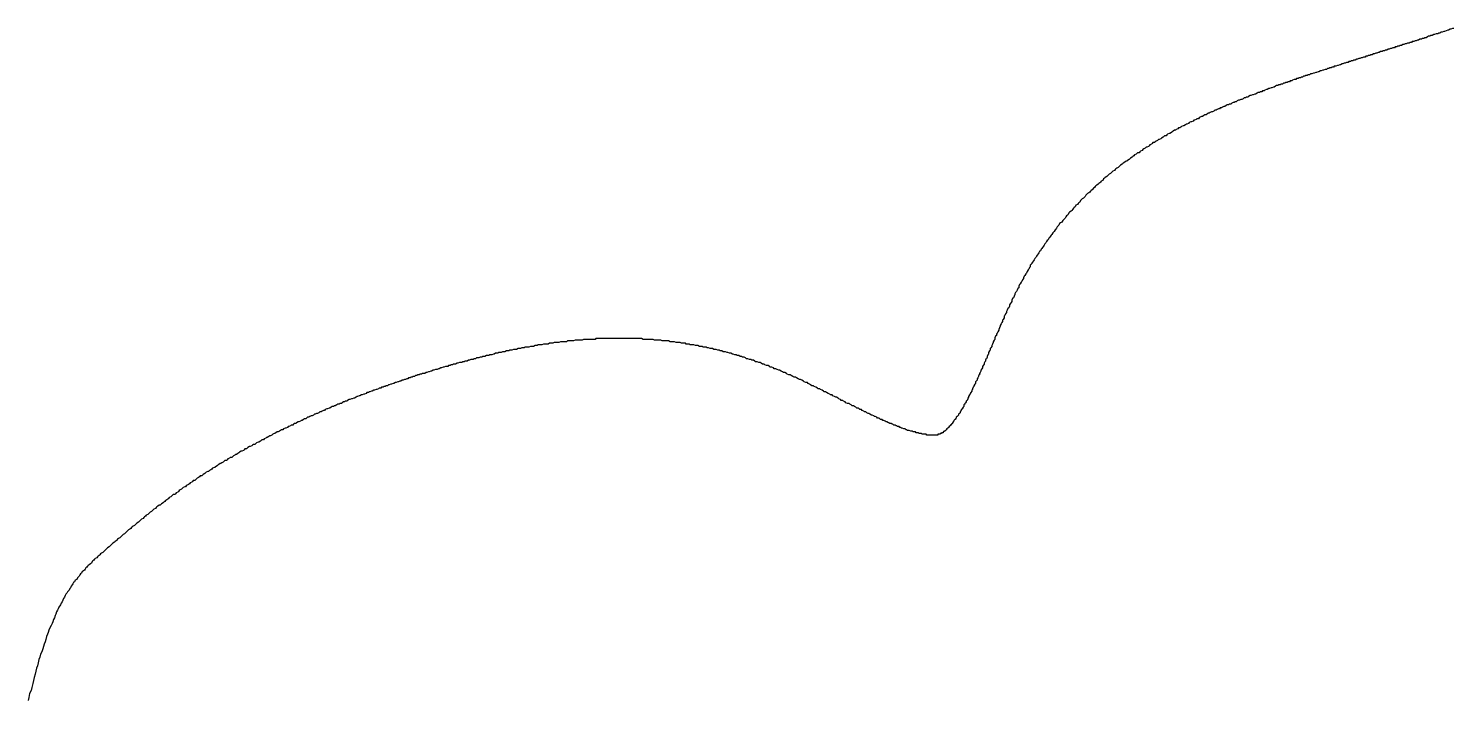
# Model space of a CAD drawing. Header units: millimetres. Extents: x 111 to 2999, y 81 to 1941.
# Drawn here: x 1031.53 to 1049.99, y 1429.53 to 1438.24 of the extents above; entities that cross this region are included whole.
import ezdxf

# ---------------------------------------------------------------- set-up
doc = ezdxf.new("R2010")
doc.units = ezdxf.units.MM

msp = doc.modelspace()

# ---------------------------------------------------------------- linework, layer by layer
msp.add_polyline3d([(1050.01, 1438.243, 0), (1049.99, 1438.243, 0), (1049.97, 1438.233, 0), (1049.96, 1438.233, 0), (1049.94, 1438.223, 0), (1049.93, 1438.223, 0), (1049.91, 1438.213, 0), (1049.89, 1438.203, 0), (1049.88, 1438.203, 0), (1049.86, 1438.193, 0), (1049.84, 1438.193, 0), (1049.83, 1438.183, 0), (1049.81, 1438.183, 0), (1049.8, 1438.173, 0), (1049.78, 1438.173, 0), (1049.76, 1438.163, 0), (1049.75, 1438.163, 0), (1049.73, 1438.153, 0), (1049.71, 1438.153, 0), (1049.7, 1438.143, 0), (1049.68, 1438.143, 0), (1049.67, 1438.133, 0), (1049.65, 1438.123, 0), (1049.63, 1438.123, 0), (1049.62, 1438.113, 0), (1049.6, 1438.113, 0), (1049.59, 1438.103, 0), (1049.57, 1438.103, 0), (1049.55, 1438.093, 0), (1049.54, 1438.093, 0), (1049.52, 1438.083, 0), (1049.51, 1438.083, 0), (1049.49, 1438.073, 0), (1049.47, 1438.073, 0), (1049.46, 1438.063, 0), (1049.44, 1438.063, 0), (1049.43, 1438.053, 0), (1049.41, 1438.053, 0), (1049.39, 1438.043, 0), (1049.38, 1438.043, 0), (1049.36, 1438.033, 0), (1049.35, 1438.033, 0), (1049.33, 1438.023, 0), (1049.31, 1438.023, 0), (1049.3, 1438.013, 0), (1049.28, 1438.013, 0), (1049.27, 1438.003, 0), (1049.25, 1438.003, 0), (1049.24, 1437.993, 0), (1049.22, 1437.993, 0), (1049.2, 1437.983, 0), (1049.19, 1437.983, 0), (1049.17, 1437.973, 0), (1049.16, 1437.973, 0), (1049.14, 1437.963, 0), (1049.12, 1437.963, 0), (1049.11, 1437.953, 0), (1049.09, 1437.953, 0), (1049.08, 1437.943, 0), (1049.06, 1437.943, 0), (1049.04, 1437.933, 0), (1049.03, 1437.933, 0), (1049.01, 1437.923, 0), (1049, 1437.923, 0), (1048.98, 1437.913, 0), (1048.97, 1437.913, 0), (1048.95, 1437.903, 0), (1048.93, 1437.903, 0), (1048.92, 1437.893, 0), (1048.9, 1437.893, 0), (1048.89, 1437.883, 0), (1048.87, 1437.883, 0), (1048.86, 1437.873, 0), (1048.84, 1437.873, 0), (1048.82, 1437.863, 0), (1048.81, 1437.863, 0), (1048.79, 1437.853, 0), (1048.78, 1437.853, 0), (1048.76, 1437.843, 0), (1048.75, 1437.843, 0), (1048.73, 1437.833, 0), (1048.71, 1437.833, 0), (1048.7, 1437.823, 0), (1048.68, 1437.823, 0), (1048.67, 1437.813, 0), (1048.65, 1437.813, 0), (1048.64, 1437.803, 0), (1048.62, 1437.803, 0), (1048.6, 1437.793, 0), (1048.59, 1437.793, 0), (1048.57, 1437.783, 0), (1048.56, 1437.783, 0), (1048.54, 1437.773, 0), (1048.53, 1437.773, 0), (1048.51, 1437.763, 0), (1048.5, 1437.763, 0), (1048.48, 1437.753, 0), (1048.46, 1437.753, 0), (1048.45, 1437.743, 0), (1048.43, 1437.743, 0), (1048.42, 1437.733, 0), (1048.4, 1437.733, 0), (1048.39, 1437.723, 0), (1048.37, 1437.723, 0), (1048.36, 1437.713, 0), (1048.34, 1437.713, 0), (1048.32, 1437.703, 0), (1048.31, 1437.703, 0), (1048.29, 1437.693, 0), (1048.28, 1437.693, 0), (1048.26, 1437.683, 0), (1048.25, 1437.683, 0), (1048.23, 1437.673, 0), (1048.22, 1437.673, 0), (1048.2, 1437.663, 0), (1048.19, 1437.663, 0), (1048.17, 1437.653, 0), (1048.15, 1437.653, 0), (1048.14, 1437.643, 0), (1048.12, 1437.643, 0), (1048.11, 1437.633, 0), (1048.09, 1437.633, 0), (1048.08, 1437.623, 0), (1048.06, 1437.623, 0), (1048.05, 1437.613, 0), (1048.03, 1437.613, 0), (1048.02, 1437.603, 0), (1048, 1437.603, 0), (1047.99, 1437.593, 0), (1047.97, 1437.593, 0), (1047.96, 1437.583, 0), (1047.94, 1437.583, 0), (1047.92, 1437.573, 0), (1047.91, 1437.563, 0), (1047.89, 1437.563, 0), (1047.88, 1437.553, 0), (1047.86, 1437.553, 0), (1047.85, 1437.543, 0), (1047.83, 1437.543, 0), (1047.82, 1437.533, 0), (1047.8, 1437.533, 0), (1047.79, 1437.523, 0), (1047.77, 1437.523, 0), (1047.76, 1437.513, 0), (1047.74, 1437.513, 0), (1047.73, 1437.503, 0), (1047.71, 1437.503, 0), (1047.7, 1437.493, 0), (1047.68, 1437.483, 0), (1047.67, 1437.483, 0), (1047.65, 1437.473, 0), (1047.64, 1437.473, 0), (1047.62, 1437.463, 0), (1047.61, 1437.463, 0), (1047.59, 1437.453, 0), (1047.58, 1437.453, 0), (1047.56, 1437.443, 0), (1047.55, 1437.433, 0), (1047.53, 1437.433, 0), (1047.52, 1437.423, 0), (1047.5, 1437.423, 0), (1047.49, 1437.413, 0), (1047.47, 1437.413, 0), (1047.46, 1437.403, 0), (1047.44, 1437.393, 0), (1047.43, 1437.393, 0), (1047.41, 1437.383, 0), (1047.4, 1437.383, 0), (1047.38, 1437.373, 0), (1047.37, 1437.373, 0), (1047.35, 1437.363, 0), (1047.34, 1437.353, 0), (1047.32, 1437.353, 0), (1047.31, 1437.343, 0), (1047.29, 1437.343, 0), (1047.28, 1437.333, 0), (1047.26, 1437.323, 0), (1047.25, 1437.323, 0), (1047.23, 1437.313, 0), (1047.22, 1437.313, 0), (1047.2, 1437.303, 0), (1047.19, 1437.293, 0), (1047.17, 1437.293, 0), (1047.16, 1437.283, 0), (1047.15, 1437.283, 0), (1047.13, 1437.273, 0), (1047.12, 1437.263, 0), (1047.1, 1437.263, 0), (1047.09, 1437.253, 0), (1047.07, 1437.253, 0), (1047.06, 1437.243, 0), (1047.04, 1437.233, 0), (1047.03, 1437.233, 0), (1047.01, 1437.223, 0), (1047, 1437.213, 0), (1046.98, 1437.213, 0), (1046.97, 1437.203, 0), (1046.96, 1437.203, 0), (1046.94, 1437.193, 0), (1046.93, 1437.183, 0), (1046.91, 1437.183, 0), (1046.9, 1437.173, 0), (1046.88, 1437.163, 0), (1046.87, 1437.163, 0), (1046.85, 1437.153, 0), (1046.84, 1437.143, 0), (1046.83, 1437.143, 0), (1046.81, 1437.133, 0), (1046.8, 1437.123, 0), (1046.78, 1437.123, 0), (1046.77, 1437.113, 0), (1046.75, 1437.103, 0), (1046.74, 1437.103, 0), (1046.72, 1437.093, 0), (1046.71, 1437.083, 0), (1046.7, 1437.073, 0), (1046.68, 1437.073, 0), (1046.67, 1437.063, 0), (1046.65, 1437.053, 0), (1046.64, 1437.053, 0), (1046.63, 1437.043, 0), (1046.61, 1437.033, 0), (1046.6, 1437.033, 0), (1046.58, 1437.023, 0), (1046.57, 1437.013, 0), (1046.55, 1437.003, 0), (1046.54, 1437.003, 0), (1046.53, 1436.993, 0), (1046.51, 1436.983, 0), (1046.5, 1436.983, 0), (1046.48, 1436.973, 0), (1046.47, 1436.963, 0), (1046.46, 1436.953, 0), (1046.44, 1436.953, 0), (1046.43, 1436.943, 0), (1046.41, 1436.933, 0), (1046.4, 1436.923, 0), (1046.39, 1436.923, 0), (1046.37, 1436.913, 0), (1046.36, 1436.903, 0), (1046.35, 1436.893, 0), (1046.33, 1436.883, 0), (1046.32, 1436.883, 0), (1046.3, 1436.873, 0), (1046.29, 1436.863, 0), (1046.28, 1436.853, 0), (1046.26, 1436.853, 0), (1046.25, 1436.843, 0), (1046.24, 1436.833, 0), (1046.22, 1436.823, 0), (1046.21, 1436.813, 0), (1046.19, 1436.803, 0), (1046.18, 1436.803, 0), (1046.17, 1436.793, 0), (1046.15, 1436.783, 0), (1046.14, 1436.773, 0), (1046.13, 1436.763, 0), (1046.11, 1436.763, 0), (1046.1, 1436.753, 0), (1046.09, 1436.743, 0), (1046.07, 1436.733, 0), (1046.06, 1436.723, 0), (1046.05, 1436.713, 0), (1046.03, 1436.703, 0), (1046.02, 1436.703, 0), (1046.01, 1436.693, 0), (1045.99, 1436.683, 0), (1045.98, 1436.673, 0), (1045.97, 1436.663, 0), (1045.95, 1436.653, 0), (1045.94, 1436.643, 0), (1045.93, 1436.633, 0), (1045.91, 1436.633, 0), (1045.9, 1436.623, 0), (1045.89, 1436.613, 0), (1045.87, 1436.603, 0), (1045.86, 1436.593, 0), (1045.85, 1436.583, 0), (1045.84, 1436.573, 0), (1045.82, 1436.563, 0), (1045.81, 1436.553, 0), (1045.8, 1436.543, 0), (1045.78, 1436.533, 0), (1045.77, 1436.523, 0), (1045.76, 1436.523, 0), (1045.75, 1436.513, 0), (1045.73, 1436.503, 0), (1045.72, 1436.493, 0), (1045.71, 1436.483, 0), (1045.69, 1436.473, 0), (1045.68, 1436.463, 0), (1045.67, 1436.453, 0), (1045.66, 1436.443, 0), (1045.64, 1436.433, 0), (1045.63, 1436.423, 0), (1045.62, 1436.413, 0), (1045.61, 1436.403, 0), (1045.59, 1436.393, 0), (1045.58, 1436.383, 0), (1045.57, 1436.373, 0), (1045.56, 1436.363, 0), (1045.54, 1436.353, 0), (1045.53, 1436.343, 0), (1045.52, 1436.333, 0), (1045.51, 1436.323, 0), (1045.49, 1436.313, 0), (1045.48, 1436.303, 0), (1045.47, 1436.293, 0), (1045.46, 1436.273, 0), (1045.44, 1436.263, 0), (1045.43, 1436.253, 0), (1045.42, 1436.243, 0), (1045.41, 1436.233, 0), (1045.4, 1436.223, 0), (1045.38, 1436.213, 0), (1045.37, 1436.203, 0), (1045.36, 1436.193, 0), (1045.35, 1436.183, 0), (1045.34, 1436.173, 0), (1045.32, 1436.153, 0), (1045.31, 1436.143, 0), (1045.3, 1436.133, 0), (1045.29, 1436.123, 0), (1045.28, 1436.113, 0), (1045.26, 1436.103, 0), (1045.25, 1436.093, 0), (1045.24, 1436.083, 0), (1045.23, 1436.063, 0), (1045.22, 1436.053, 0), (1045.21, 1436.043, 0), (1045.19, 1436.033, 0), (1045.18, 1436.023, 0), (1045.17, 1436.013, 0), (1045.16, 1435.993, 0), (1045.15, 1435.983, 0), (1045.14, 1435.973, 0), (1045.13, 1435.963, 0), (1045.11, 1435.953, 0), (1045.1, 1435.933, 0), (1045.09, 1435.923, 0), (1045.08, 1435.913, 0), (1045.07, 1435.903, 0), (1045.06, 1435.883, 0), (1045.05, 1435.873, 0), (1045.03, 1435.863, 0), (1045.02, 1435.853, 0), (1045.01, 1435.833, 0), (1045, 1435.823, 0), (1044.99, 1435.813, 0), (1044.98, 1435.803, 0), (1044.97, 1435.783, 0), (1044.96, 1435.773, 0), (1044.95, 1435.763, 0), (1044.94, 1435.753, 0), (1044.93, 1435.733, 0), (1044.91, 1435.723, 0), (1044.9, 1435.713, 0), (1044.89, 1435.693, 0), (1044.88, 1435.683, 0), (1044.87, 1435.673, 0), (1044.86, 1435.653, 0), (1044.85, 1435.643, 0), (1044.84, 1435.633, 0), (1044.83, 1435.613, 0), (1044.82, 1435.603, 0), (1044.81, 1435.593, 0), (1044.8, 1435.573, 0), (1044.79, 1435.563, 0), (1044.78, 1435.553, 0), (1044.77, 1435.533, 0), (1044.76, 1435.523, 0), (1044.75, 1435.503, 0), (1044.74, 1435.493, 0), (1044.73, 1435.483, 0), (1044.72, 1435.463, 0), (1044.71, 1435.453, 0), (1044.7, 1435.433, 0), (1044.69, 1435.423, 0), (1044.68, 1435.403, 0), (1044.67, 1435.393, 0), (1044.66, 1435.383, 0), (1044.65, 1435.363, 0), (1044.64, 1435.353, 0), (1044.63, 1435.333, 0), (1044.62, 1435.323, 0), (1044.61, 1435.303, 0), (1044.6, 1435.293, 0), (1044.59, 1435.273, 0), (1044.58, 1435.263, 0), (1044.57, 1435.243, 0), (1044.56, 1435.233, 0), (1044.55, 1435.213, 0), (1044.54, 1435.203, 0), (1044.53, 1435.183, 0), (1044.52, 1435.173, 0), (1044.52, 1435.153, 0), (1044.51, 1435.143, 0), (1044.5, 1435.123, 0), (1044.49, 1435.113, 0), (1044.48, 1435.093, 0), (1044.47, 1435.073, 0), (1044.46, 1435.063, 0), (1044.45, 1435.043, 0), (1044.44, 1435.033, 0), (1044.43, 1435.013, 0), (1044.43, 1435.003, 0), (1044.42, 1434.983, 0), (1044.41, 1434.963, 0), (1044.4, 1434.953, 0), (1044.39, 1434.933, 0), (1044.38, 1434.923, 0), (1044.37, 1434.903, 0), (1044.37, 1434.883, 0), (1044.36, 1434.873, 0), (1044.35, 1434.853, 0), (1044.34, 1434.833, 0), (1044.33, 1434.823, 0), (1044.32, 1434.803, 0), (1044.32, 1434.793, 0), (1044.31, 1434.773, 0), (1044.3, 1434.753, 0), (1044.29, 1434.743, 0), (1044.28, 1434.723, 0), (1044.28, 1434.703, 0), (1044.27, 1434.693, 0), (1044.26, 1434.673, 0), (1044.25, 1434.663, 0), (1044.25, 1434.643, 0), (1044.24, 1434.623, 0), (1044.23, 1434.613, 0), (1044.22, 1434.593, 0), (1044.21, 1434.573, 0), (1044.21, 1434.563, 0), (1044.2, 1434.543, 0), (1044.19, 1434.523, 0), (1044.18, 1434.513, 0), (1044.18, 1434.493, 0), (1044.17, 1434.473, 0), (1044.16, 1434.463, 0), (1044.16, 1434.443, 0), (1044.15, 1434.433, 0), (1044.14, 1434.413, 0), (1044.13, 1434.393, 0), (1044.13, 1434.383, 0), (1044.12, 1434.363, 0), (1044.11, 1434.343, 0), (1044.11, 1434.333, 0), (1044.1, 1434.313, 0), (1044.09, 1434.293, 0), (1044.08, 1434.283, 0), (1044.08, 1434.263, 0), (1044.07, 1434.253, 0), (1044.06, 1434.233, 0), (1044.06, 1434.213, 0), (1044.05, 1434.203, 0), (1044.04, 1434.183, 0), (1044.04, 1434.173, 0), (1044.03, 1434.153, 0), (1044.02, 1434.133, 0), (1044.02, 1434.123, 0), (1044.01, 1434.103, 0), (1044, 1434.093, 0), (1044, 1434.073, 0), (1043.99, 1434.063, 0), (1043.98, 1434.043, 0), (1043.98, 1434.023, 0), (1043.97, 1434.013, 0), (1043.96, 1433.993, 0), (1043.96, 1433.983, 0), (1043.95, 1433.963, 0), (1043.94, 1433.953, 0), (1043.94, 1433.933, 0), (1043.93, 1433.923, 0), (1043.92, 1433.903, 0), (1043.92, 1433.893, 0), (1043.91, 1433.873, 0), (1043.9, 1433.863, 0), (1043.9, 1433.843, 0), (1043.89, 1433.833, 0), (1043.88, 1433.813, 0), (1043.88, 1433.803, 0), (1043.87, 1433.783, 0), (1043.86, 1433.773, 0), (1043.86, 1433.753, 0), (1043.85, 1433.743, 0), (1043.85, 1433.733, 0), (1043.84, 1433.713, 0), (1043.83, 1433.703, 0), (1043.83, 1433.683, 0), (1043.82, 1433.673, 0), (1043.81, 1433.663, 0), (1043.81, 1433.643, 0), (1043.8, 1433.633, 0), (1043.79, 1433.613, 0), (1043.79, 1433.603, 0), (1043.78, 1433.593, 0), (1043.77, 1433.573, 0), (1043.77, 1433.563, 0), (1043.76, 1433.553, 0), (1043.76, 1433.543, 0), (1043.75, 1433.523, 0), (1043.74, 1433.513, 0), (1043.74, 1433.503, 0), (1043.73, 1433.493, 0), (1043.72, 1433.473, 0), (1043.72, 1433.463, 0), (1043.71, 1433.453, 0), (1043.71, 1433.443, 0), (1043.7, 1433.423, 0), (1043.69, 1433.413, 0), (1043.69, 1433.403, 0), (1043.68, 1433.393, 0), (1043.67, 1433.383, 0), (1043.67, 1433.373, 0), (1043.66, 1433.363, 0), (1043.66, 1433.343, 0), (1043.65, 1433.333, 0), (1043.64, 1433.323, 0), (1043.64, 1433.313, 0), (1043.63, 1433.303, 0), (1043.62, 1433.293, 0), (1043.62, 1433.283, 0), (1043.61, 1433.273, 0), (1043.61, 1433.263, 0), (1043.6, 1433.253, 0), (1043.59, 1433.243, 0), (1043.59, 1433.233, 0), (1043.58, 1433.223, 0), (1043.58, 1433.223, 0), (1043.57, 1433.213, 0), (1043.56, 1433.203, 0), (1043.56, 1433.193, 0), (1043.55, 1433.183, 0), (1043.55, 1433.173, 0), (1043.54, 1433.173, 0), (1043.53, 1433.163, 0), (1043.53, 1433.153, 0), (1043.52, 1433.143, 0), (1043.52, 1433.143, 0), (1043.51, 1433.133, 0), (1043.51, 1433.123, 0), (1043.5, 1433.113, 0), (1043.5, 1433.113, 0), (1043.49, 1433.103, 0), (1043.48, 1433.103, 0), (1043.48, 1433.093, 0), (1043.47, 1433.083, 0), (1043.47, 1433.083, 0), (1043.46, 1433.073, 0), (1043.46, 1433.073, 0), (1043.45, 1433.063, 0), (1043.45, 1433.063, 0), (1043.44, 1433.053, 0), (1043.44, 1433.053, 0), (1043.43, 1433.043, 0), (1043.43, 1433.043, 0), (1043.43, 1433.043, 0), (1043.42, 1433.033, 0), (1043.42, 1433.033, 0), (1043.41, 1433.023, 0), (1043.41, 1433.023, 0), (1043.4, 1433.023, 0), (1043.4, 1433.013, 0), (1043.4, 1433.013, 0), (1043.39, 1433.013, 0), (1043.39, 1433.013, 0), (1043.39, 1433.003, 0), (1043.38, 1433.003, 0), (1043.38, 1433.003, 0), (1043.38, 1433.003, 0), (1043.37, 1433.003, 0), (1043.37, 1432.993, 0), (1043.37, 1432.993, 0), (1043.36, 1432.993, 0), (1043.36, 1432.993, 0), (1043.36, 1432.993, 0), (1043.36, 1432.993, 0), (1043.35, 1432.993, 0), (1043.35, 1432.993, 0), (1043.35, 1432.983, 0), (1043.35, 1432.983, 0), (1043.34, 1432.983, 0), (1043.34, 1432.983, 0), (1043.34, 1432.983, 0), (1043.34, 1432.983, 0), (1043.33, 1432.983, 0), (1043.33, 1432.983, 0), (1043.33, 1432.983, 0), (1043.32, 1432.983, 0), (1043.32, 1432.983, 0), (1043.32, 1432.973, 0), (1043.31, 1432.973, 0), (1043.31, 1432.973, 0), (1043.31, 1432.973, 0), (1043.3, 1432.973, 0), (1043.3, 1432.973, 0), (1043.29, 1432.973, 0), (1043.29, 1432.973, 0), (1043.28, 1432.973, 0), (1043.28, 1432.973, 0), (1043.27, 1432.973, 0), (1043.27, 1432.973, 0), (1043.26, 1432.973, 0), (1043.26, 1432.973, 0), (1043.25, 1432.973, 0), (1043.25, 1432.973, 0), (1043.24, 1432.973, 0), (1043.23, 1432.973, 0), (1043.23, 1432.973, 0), (1043.22, 1432.973, 0), (1043.22, 1432.973, 0), (1043.21, 1432.973, 0), (1043.2, 1432.973, 0), (1043.19, 1432.973, 0), (1043.19, 1432.973, 0), (1043.18, 1432.973, 0), (1043.17, 1432.983, 0), (1043.16, 1432.983, 0), (1043.16, 1432.983, 0), (1043.15, 1432.983, 0), (1043.14, 1432.983, 0), (1043.13, 1432.983, 0), (1043.12, 1432.983, 0), (1043.11, 1432.993, 0), (1043.1, 1432.993, 0), (1043.1, 1432.993, 0), (1043.09, 1432.993, 0), (1043.08, 1432.993, 0), (1043.07, 1433.003, 0), (1043.06, 1433.003, 0), (1043.05, 1433.003, 0), (1043.04, 1433.003, 0), (1043.03, 1433.013, 0), (1043.02, 1433.013, 0), (1043.01, 1433.013, 0), (1043, 1433.013, 0), (1042.99, 1433.023, 0), (1042.98, 1433.023, 0), (1042.97, 1433.023, 0), (1042.95, 1433.033, 0), (1042.94, 1433.033, 0), (1042.93, 1433.033, 0), (1042.92, 1433.043, 0), (1042.91, 1433.043, 0), (1042.9, 1433.053, 0), (1042.89, 1433.053, 0), (1042.88, 1433.053, 0), (1042.86, 1433.063, 0), (1042.85, 1433.063, 0), (1042.84, 1433.073, 0), (1042.83, 1433.073, 0), (1042.82, 1433.083, 0), (1042.8, 1433.083, 0), (1042.79, 1433.093, 0), (1042.78, 1433.093, 0), (1042.77, 1433.103, 0), (1042.75, 1433.103, 0), (1042.74, 1433.113, 0), (1042.73, 1433.113, 0), (1042.72, 1433.123, 0), (1042.7, 1433.123, 0), (1042.69, 1433.133, 0), (1042.68, 1433.133, 0), (1042.66, 1433.143, 0), (1042.65, 1433.143, 0), (1042.64, 1433.153, 0), (1042.62, 1433.163, 0), (1042.61, 1433.163, 0), (1042.6, 1433.173, 0), (1042.58, 1433.173, 0), (1042.57, 1433.183, 0), (1042.56, 1433.193, 0), (1042.54, 1433.193, 0), (1042.53, 1433.203, 0), (1042.51, 1433.213, 0), (1042.5, 1433.213, 0), (1042.49, 1433.223, 0), (1042.47, 1433.233, 0), (1042.46, 1433.233, 0), (1042.44, 1433.243, 0), (1042.43, 1433.253, 0), (1042.42, 1433.253, 0), (1042.4, 1433.263, 0), (1042.39, 1433.273, 0), (1042.37, 1433.273, 0), (1042.36, 1433.283, 0), (1042.34, 1433.293, 0), (1042.33, 1433.303, 0), (1042.31, 1433.303, 0), (1042.3, 1433.313, 0), (1042.29, 1433.323, 0), (1042.27, 1433.323, 0), (1042.26, 1433.333, 0), (1042.24, 1433.343, 0), (1042.23, 1433.353, 0), (1042.21, 1433.353, 0), (1042.2, 1433.363, 0), (1042.18, 1433.373, 0), (1042.17, 1433.383, 0), (1042.15, 1433.383, 0), (1042.13, 1433.393, 0), (1042.12, 1433.403, 0), (1042.1, 1433.413, 0), (1042.09, 1433.423, 0), (1042.07, 1433.423, 0), (1042.06, 1433.433, 0), (1042.04, 1433.443, 0), (1042.03, 1433.453, 0), (1042.01, 1433.463, 0), (1042, 1433.463, 0), (1041.98, 1433.473, 0), (1041.96, 1433.483, 0), (1041.95, 1433.493, 0), (1041.93, 1433.493, 0), (1041.92, 1433.503, 0), (1041.9, 1433.513, 0), (1041.88, 1433.523, 0), (1041.87, 1433.533, 0), (1041.85, 1433.533, 0), (1041.84, 1433.543, 0), (1041.82, 1433.553, 0), (1041.8, 1433.563, 0), (1041.79, 1433.573, 0), (1041.77, 1433.573, 0), (1041.76, 1433.583, 0), (1041.74, 1433.593, 0), (1041.72, 1433.603, 0), (1041.71, 1433.613, 0), (1041.69, 1433.613, 0), (1041.67, 1433.623, 0), (1041.66, 1433.633, 0), (1041.64, 1433.643, 0), (1041.63, 1433.653, 0), (1041.61, 1433.653, 0), (1041.59, 1433.663, 0), (1041.58, 1433.673, 0), (1041.56, 1433.683, 0), (1041.54, 1433.693, 0), (1041.53, 1433.693, 0), (1041.51, 1433.703, 0), (1041.49, 1433.713, 0), (1041.48, 1433.723, 0), (1041.46, 1433.723, 0), (1041.44, 1433.733, 0), (1041.42, 1433.743, 0), (1041.41, 1433.753, 0), (1041.39, 1433.753, 0), (1041.37, 1433.763, 0), (1041.36, 1433.773, 0), (1041.34, 1433.783, 0), (1041.32, 1433.783, 0), (1041.31, 1433.793, 0), (1041.29, 1433.803, 0), (1041.27, 1433.813, 0), (1041.26, 1433.813, 0), (1041.24, 1433.823, 0), (1041.22, 1433.833, 0), (1041.2, 1433.833, 0), (1041.19, 1433.843, 0), (1041.17, 1433.853, 0), (1041.15, 1433.853, 0), (1041.14, 1433.863, 0), (1041.12, 1433.873, 0), (1041.1, 1433.873, 0), (1041.08, 1433.883, 0), (1041.07, 1433.893, 0), (1041.05, 1433.893, 0), (1041.03, 1433.903, 0), (1041.02, 1433.913, 0), (1041, 1433.913, 0), (1040.98, 1433.923, 0), (1040.96, 1433.923, 0), (1040.95, 1433.933, 0), (1040.93, 1433.943, 0), (1040.91, 1433.943, 0), (1040.9, 1433.953, 0), (1040.88, 1433.953, 0), (1040.86, 1433.963, 0), (1040.84, 1433.963, 0), (1040.83, 1433.973, 0), (1040.81, 1433.983, 0), (1040.79, 1433.983, 0), (1040.78, 1433.993, 0), (1040.76, 1433.993, 0), (1040.74, 1434.003, 0), (1040.72, 1434.003, 0), (1040.71, 1434.013, 0), (1040.69, 1434.013, 0), (1040.67, 1434.023, 0), (1040.66, 1434.023, 0), (1040.64, 1434.033, 0), (1040.62, 1434.033, 0), (1040.6, 1434.043, 0), (1040.59, 1434.043, 0), (1040.57, 1434.053, 0), (1040.55, 1434.053, 0), (1040.54, 1434.053, 0), (1040.52, 1434.063, 0), (1040.5, 1434.063, 0), (1040.49, 1434.073, 0), (1040.47, 1434.073, 0), (1040.45, 1434.083, 0), (1040.43, 1434.083, 0), (1040.42, 1434.083, 0), (1040.4, 1434.093, 0), (1040.38, 1434.093, 0), (1040.37, 1434.093, 0), (1040.35, 1434.103, 0), (1040.33, 1434.103, 0), (1040.32, 1434.113, 0), (1040.3, 1434.113, 0), (1040.28, 1434.113, 0), (1040.27, 1434.123, 0), (1040.25, 1434.123, 0), (1040.23, 1434.123, 0), (1040.21, 1434.133, 0), (1040.2, 1434.133, 0), (1040.18, 1434.133, 0), (1040.16, 1434.143, 0), (1040.15, 1434.143, 0), (1040.13, 1434.143, 0), (1040.11, 1434.143, 0), (1040.1, 1434.153, 0), (1040.08, 1434.153, 0), (1040.06, 1434.153, 0), (1040.05, 1434.163, 0), (1040.03, 1434.163, 0), (1040.01, 1434.163, 0), (1040, 1434.163, 0), (1039.98, 1434.173, 0), (1039.96, 1434.173, 0), (1039.95, 1434.173, 0), (1039.93, 1434.173, 0), (1039.91, 1434.183, 0), (1039.9, 1434.183, 0), (1039.88, 1434.183, 0), (1039.86, 1434.183, 0), (1039.85, 1434.183, 0), (1039.83, 1434.193, 0), (1039.81, 1434.193, 0), (1039.8, 1434.193, 0), (1039.78, 1434.193, 0), (1039.76, 1434.193, 0), (1039.75, 1434.193, 0), (1039.73, 1434.203, 0), (1039.71, 1434.203, 0), (1039.7, 1434.203, 0), (1039.68, 1434.203, 0), (1039.66, 1434.203, 0), (1039.65, 1434.203, 0), (1039.63, 1434.213, 0), (1039.61, 1434.213, 0), (1039.6, 1434.213, 0), (1039.58, 1434.213, 0), (1039.56, 1434.213, 0), (1039.55, 1434.213, 0), (1039.53, 1434.213, 0), (1039.51, 1434.213, 0), (1039.5, 1434.213, 0), (1039.48, 1434.223, 0), (1039.46, 1434.223, 0), (1039.45, 1434.223, 0), (1039.43, 1434.223, 0), (1039.41, 1434.223, 0), (1039.4, 1434.223, 0), (1039.38, 1434.223, 0), (1039.36, 1434.223, 0), (1039.35, 1434.223, 0), (1039.33, 1434.223, 0), (1039.32, 1434.223, 0), (1039.3, 1434.223, 0), (1039.28, 1434.223, 0), (1039.27, 1434.223, 0), (1039.25, 1434.223, 0), (1039.23, 1434.223, 0), (1039.22, 1434.223, 0), (1039.2, 1434.223, 0), (1039.18, 1434.223, 0), (1039.17, 1434.223, 0), (1039.15, 1434.223, 0), (1039.14, 1434.223, 0), (1039.12, 1434.223, 0), (1039.1, 1434.223, 0), (1039.09, 1434.223, 0), (1039.07, 1434.223, 0), (1039.05, 1434.223, 0), (1039.04, 1434.223, 0), (1039.02, 1434.223, 0), (1039, 1434.223, 0), (1038.99, 1434.223, 0), (1038.97, 1434.223, 0), (1038.96, 1434.223, 0), (1038.94, 1434.223, 0), (1038.92, 1434.223, 0), (1038.91, 1434.223, 0), (1038.89, 1434.223, 0), (1038.88, 1434.213, 0), (1038.86, 1434.213, 0), (1038.84, 1434.213, 0), (1038.83, 1434.213, 0), (1038.81, 1434.213, 0), (1038.8, 1434.213, 0), (1038.78, 1434.213, 0), (1038.76, 1434.213, 0), (1038.75, 1434.213, 0), (1038.73, 1434.213, 0), (1038.71, 1434.203, 0), (1038.7, 1434.203, 0), (1038.68, 1434.203, 0), (1038.67, 1434.203, 0), (1038.65, 1434.203, 0), (1038.63, 1434.203, 0), (1038.62, 1434.203, 0), (1038.6, 1434.193, 0), (1038.59, 1434.193, 0), (1038.57, 1434.193, 0), (1038.56, 1434.193, 0), (1038.54, 1434.193, 0), (1038.52, 1434.193, 0), (1038.51, 1434.183, 0), (1038.49, 1434.183, 0), (1038.48, 1434.183, 0), (1038.46, 1434.183, 0), (1038.44, 1434.183, 0), (1038.43, 1434.183, 0), (1038.41, 1434.173, 0), (1038.4, 1434.173, 0), (1038.38, 1434.173, 0), (1038.36, 1434.173, 0), (1038.35, 1434.173, 0), (1038.33, 1434.163, 0), (1038.32, 1434.163, 0), (1038.3, 1434.163, 0), (1038.29, 1434.163, 0), (1038.27, 1434.153, 0), (1038.25, 1434.153, 0), (1038.24, 1434.153, 0), (1038.22, 1434.153, 0), (1038.21, 1434.153, 0), (1038.19, 1434.143, 0), (1038.18, 1434.143, 0), (1038.16, 1434.143, 0), (1038.14, 1434.143, 0), (1038.13, 1434.133, 0), (1038.11, 1434.133, 0), (1038.1, 1434.133, 0), (1038.08, 1434.123, 0), (1038.07, 1434.123, 0), (1038.05, 1434.123, 0), (1038.04, 1434.123, 0), (1038.02, 1434.113, 0), (1038, 1434.113, 0), (1037.99, 1434.113, 0), (1037.97, 1434.113, 0), (1037.96, 1434.103, 0), (1037.94, 1434.103, 0), (1037.93, 1434.103, 0), (1037.91, 1434.093, 0), (1037.9, 1434.093, 0), (1037.88, 1434.093, 0), (1037.86, 1434.083, 0), (1037.85, 1434.083, 0), (1037.83, 1434.083, 0), (1037.82, 1434.083, 0), (1037.8, 1434.073, 0), (1037.79, 1434.073, 0), (1037.77, 1434.073, 0), (1037.76, 1434.063, 0), (1037.74, 1434.063, 0), (1037.73, 1434.063, 0), (1037.71, 1434.053, 0), (1037.7, 1434.053, 0), (1037.68, 1434.053, 0), (1037.66, 1434.043, 0), (1037.65, 1434.043, 0), (1037.63, 1434.043, 0), (1037.62, 1434.033, 0), (1037.6, 1434.033, 0), (1037.59, 1434.033, 0), (1037.57, 1434.023, 0), (1037.56, 1434.023, 0), (1037.54, 1434.013, 0), (1037.53, 1434.013, 0), (1037.51, 1434.013, 0), (1037.5, 1434.003, 0), (1037.48, 1434.003, 0), (1037.47, 1434.003, 0), (1037.45, 1433.993, 0), (1037.44, 1433.993, 0), (1037.42, 1433.993, 0), (1037.41, 1433.983, 0), (1037.39, 1433.983, 0), (1037.37, 1433.973, 0), (1037.36, 1433.973, 0), (1037.34, 1433.973, 0), (1037.33, 1433.963, 0), (1037.31, 1433.963, 0), (1037.3, 1433.953, 0), (1037.28, 1433.953, 0), (1037.27, 1433.953, 0), (1037.25, 1433.943, 0), (1037.24, 1433.943, 0), (1037.22, 1433.933, 0), (1037.21, 1433.933, 0), (1037.19, 1433.933, 0), (1037.18, 1433.923, 0), (1037.16, 1433.923, 0), (1037.15, 1433.913, 0), (1037.13, 1433.913, 0), (1037.12, 1433.913, 0), (1037.1, 1433.903, 0), (1037.09, 1433.903, 0), (1037.07, 1433.893, 0), (1037.06, 1433.893, 0), (1037.04, 1433.893, 0), (1037.03, 1433.883, 0), (1037.01, 1433.883, 0), (1037, 1433.873, 0), (1036.98, 1433.873, 0), (1036.97, 1433.863, 0), (1036.95, 1433.863, 0), (1036.94, 1433.863, 0), (1036.92, 1433.853, 0), (1036.91, 1433.853, 0), (1036.89, 1433.843, 0), (1036.88, 1433.843, 0), (1036.86, 1433.833, 0), (1036.85, 1433.833, 0), (1036.83, 1433.823, 0), (1036.82, 1433.823, 0), (1036.81, 1433.823, 0), (1036.79, 1433.813, 0), (1036.78, 1433.813, 0), (1036.76, 1433.803, 0), (1036.75, 1433.803, 0), (1036.73, 1433.793, 0), (1036.72, 1433.793, 0), (1036.7, 1433.783, 0), (1036.69, 1433.783, 0), (1036.67, 1433.773, 0), (1036.66, 1433.773, 0), (1036.64, 1433.773, 0), (1036.63, 1433.763, 0), (1036.61, 1433.763, 0), (1036.6, 1433.753, 0), (1036.58, 1433.753, 0), (1036.57, 1433.743, 0), (1036.55, 1433.743, 0), (1036.54, 1433.733, 0), (1036.52, 1433.733, 0), (1036.51, 1433.723, 0), (1036.49, 1433.723, 0), (1036.48, 1433.713, 0), (1036.46, 1433.713, 0), (1036.45, 1433.703, 0), (1036.44, 1433.703, 0), (1036.42, 1433.693, 0), (1036.41, 1433.693, 0), (1036.39, 1433.683, 0), (1036.38, 1433.683, 0), (1036.36, 1433.673, 0), (1036.35, 1433.673, 0), (1036.33, 1433.663, 0), (1036.32, 1433.663, 0), (1036.3, 1433.653, 0), (1036.29, 1433.653, 0), (1036.27, 1433.643, 0), (1036.26, 1433.643, 0), (1036.24, 1433.633, 0), (1036.23, 1433.633, 0), (1036.21, 1433.623, 0), (1036.2, 1433.623, 0), (1036.19, 1433.613, 0), (1036.17, 1433.613, 0), (1036.16, 1433.603, 0), (1036.14, 1433.603, 0), (1036.13, 1433.593, 0), (1036.11, 1433.593, 0), (1036.1, 1433.583, 0), (1036.08, 1433.583, 0), (1036.07, 1433.573, 0), (1036.05, 1433.563, 0), (1036.04, 1433.563, 0), (1036.02, 1433.553, 0), (1036.01, 1433.553, 0), (1035.99, 1433.543, 0), (1035.98, 1433.543, 0), (1035.96, 1433.533, 0), (1035.95, 1433.533, 0), (1035.94, 1433.523, 0), (1035.92, 1433.523, 0), (1035.91, 1433.513, 0), (1035.89, 1433.503, 0), (1035.88, 1433.503, 0), (1035.86, 1433.493, 0), (1035.85, 1433.493, 0), (1035.83, 1433.483, 0), (1035.82, 1433.483, 0), (1035.8, 1433.473, 0), (1035.79, 1433.473, 0), (1035.78, 1433.463, 0), (1035.76, 1433.453, 0), (1035.75, 1433.453, 0), (1035.73, 1433.443, 0), (1035.72, 1433.443, 0), (1035.7, 1433.433, 0), (1035.69, 1433.433, 0), (1035.67, 1433.423, 0), (1035.66, 1433.413, 0), (1035.64, 1433.413, 0), (1035.63, 1433.403, 0), (1035.62, 1433.403, 0), (1035.6, 1433.393, 0), (1035.59, 1433.383, 0), (1035.57, 1433.383, 0), (1035.56, 1433.373, 0), (1035.54, 1433.373, 0), (1035.53, 1433.363, 0), (1035.51, 1433.353, 0), (1035.5, 1433.353, 0), (1035.49, 1433.343, 0), (1035.47, 1433.343, 0), (1035.46, 1433.333, 0), (1035.44, 1433.323, 0), (1035.43, 1433.323, 0), (1035.41, 1433.313, 0), (1035.4, 1433.313, 0), (1035.38, 1433.303, 0), (1035.37, 1433.293, 0), (1035.36, 1433.293, 0), (1035.34, 1433.283, 0), (1035.33, 1433.273, 0), (1035.31, 1433.273, 0), (1035.3, 1433.263, 0), (1035.28, 1433.253, 0), (1035.27, 1433.253, 0), (1035.25, 1433.243, 0), (1035.24, 1433.243, 0), (1035.23, 1433.233, 0), (1035.21, 1433.223, 0), (1035.2, 1433.223, 0), (1035.18, 1433.213, 0), (1035.17, 1433.203, 0), (1035.15, 1433.203, 0), (1035.14, 1433.193, 0), (1035.13, 1433.183, 0), (1035.11, 1433.183, 0), (1035.1, 1433.173, 0), (1035.08, 1433.163, 0), (1035.07, 1433.163, 0), (1035.06, 1433.153, 0), (1035.04, 1433.143, 0), (1035.03, 1433.143, 0), (1035.01, 1433.133, 0), (1035, 1433.123, 0), (1034.98, 1433.123, 0), (1034.97, 1433.113, 0), (1034.96, 1433.103, 0), (1034.94, 1433.103, 0), (1034.93, 1433.093, 0), (1034.91, 1433.083, 0), (1034.9, 1433.083, 0), (1034.89, 1433.073, 0), (1034.87, 1433.063, 0), (1034.86, 1433.063, 0), (1034.84, 1433.053, 0), (1034.83, 1433.043, 0), (1034.81, 1433.043, 0), (1034.8, 1433.033, 0), (1034.79, 1433.023, 0), (1034.77, 1433.013, 0), (1034.76, 1433.013, 0), (1034.74, 1433.003, 0), (1034.73, 1432.993, 0), (1034.72, 1432.993, 0), (1034.7, 1432.983, 0), (1034.69, 1432.973, 0), (1034.67, 1432.963, 0), (1034.66, 1432.963, 0), (1034.65, 1432.953, 0), (1034.63, 1432.943, 0), (1034.62, 1432.943, 0), (1034.61, 1432.933, 0), (1034.59, 1432.923, 0), (1034.58, 1432.913, 0), (1034.56, 1432.913, 0), (1034.55, 1432.903, 0), (1034.54, 1432.893, 0), (1034.52, 1432.883, 0), (1034.51, 1432.883, 0), (1034.49, 1432.873, 0), (1034.48, 1432.863, 0), (1034.47, 1432.853, 0), (1034.45, 1432.853, 0), (1034.44, 1432.843, 0), (1034.43, 1432.833, 0), (1034.41, 1432.823, 0), (1034.4, 1432.823, 0), (1034.38, 1432.813, 0), (1034.37, 1432.803, 0), (1034.36, 1432.793, 0), (1034.34, 1432.793, 0), (1034.33, 1432.783, 0), (1034.32, 1432.773, 0), (1034.3, 1432.763, 0), (1034.29, 1432.763, 0), (1034.27, 1432.753, 0), (1034.26, 1432.743, 0), (1034.25, 1432.733, 0), (1034.23, 1432.723, 0), (1034.22, 1432.723, 0), (1034.21, 1432.713, 0), (1034.19, 1432.703, 0), (1034.18, 1432.693, 0), (1034.17, 1432.683, 0), (1034.15, 1432.683, 0), (1034.14, 1432.673, 0), (1034.12, 1432.663, 0), (1034.11, 1432.653, 0), (1034.1, 1432.643, 0), (1034.08, 1432.643, 0), (1034.07, 1432.633, 0), (1034.06, 1432.623, 0), (1034.04, 1432.613, 0), (1034.03, 1432.603, 0), (1034.02, 1432.603, 0), (1034, 1432.593, 0), (1033.99, 1432.583, 0), (1033.98, 1432.573, 0), (1033.96, 1432.563, 0), (1033.95, 1432.553, 0), (1033.94, 1432.553, 0), (1033.92, 1432.543, 0), (1033.91, 1432.533, 0), (1033.9, 1432.523, 0), (1033.88, 1432.513, 0), (1033.87, 1432.503, 0), (1033.86, 1432.503, 0), (1033.84, 1432.493, 0), (1033.83, 1432.483, 0), (1033.82, 1432.473, 0), (1033.8, 1432.463, 0), (1033.79, 1432.453, 0), (1033.78, 1432.443, 0), (1033.76, 1432.443, 0), (1033.75, 1432.433, 0), (1033.74, 1432.423, 0), (1033.72, 1432.413, 0), (1033.71, 1432.403, 0), (1033.7, 1432.393, 0), (1033.69, 1432.383, 0), (1033.67, 1432.383, 0), (1033.66, 1432.373, 0), (1033.65, 1432.363, 0), (1033.63, 1432.353, 0), (1033.62, 1432.343, 0), (1033.61, 1432.333, 0), (1033.59, 1432.323, 0), (1033.58, 1432.313, 0), (1033.57, 1432.303, 0), (1033.56, 1432.303, 0), (1033.54, 1432.293, 0), (1033.53, 1432.283, 0), (1033.52, 1432.273, 0), (1033.5, 1432.263, 0), (1033.49, 1432.253, 0), (1033.48, 1432.243, 0), (1033.47, 1432.233, 0), (1033.45, 1432.223, 0), (1033.44, 1432.213, 0), (1033.43, 1432.203, 0), (1033.41, 1432.203, 0), (1033.4, 1432.193, 0), (1033.39, 1432.183, 0), (1033.38, 1432.173, 0), (1033.36, 1432.163, 0), (1033.35, 1432.153, 0), (1033.34, 1432.143, 0), (1033.33, 1432.133, 0), (1033.31, 1432.123, 0), (1033.3, 1432.113, 0), (1033.29, 1432.103, 0), (1033.28, 1432.093, 0), (1033.26, 1432.083, 0), (1033.25, 1432.073, 0), (1033.24, 1432.063, 0), (1033.23, 1432.063, 0), (1033.21, 1432.053, 0), (1033.2, 1432.043, 0), (1033.19, 1432.033, 0), (1033.18, 1432.023, 0), (1033.16, 1432.013, 0), (1033.15, 1432.003, 0), (1033.14, 1431.993, 0), (1033.13, 1431.983, 0), (1033.11, 1431.973, 0), (1033.1, 1431.963, 0), (1033.09, 1431.953, 0), (1033.08, 1431.943, 0), (1033.06, 1431.933, 0), (1033.05, 1431.923, 0), (1033.04, 1431.913, 0), (1033.03, 1431.903, 0), (1033.02, 1431.893, 0), (1033, 1431.883, 0), (1032.99, 1431.873, 0), (1032.98, 1431.863, 0), (1032.97, 1431.853, 0), (1032.96, 1431.843, 0), (1032.94, 1431.833, 0), (1032.93, 1431.823, 0), (1032.92, 1431.813, 0), (1032.91, 1431.803, 0), (1032.89, 1431.793, 0), (1032.88, 1431.783, 0), (1032.87, 1431.773, 0), (1032.86, 1431.763, 0), (1032.85, 1431.753, 0), (1032.83, 1431.743, 0), (1032.82, 1431.733, 0), (1032.81, 1431.723, 0), (1032.8, 1431.713, 0), (1032.79, 1431.703, 0), (1032.78, 1431.693, 0), (1032.76, 1431.683, 0), (1032.75, 1431.673, 0), (1032.74, 1431.663, 0), (1032.73, 1431.653, 0), (1032.72, 1431.643, 0), (1032.7, 1431.633, 0), (1032.69, 1431.623, 0), (1032.68, 1431.613, 0), (1032.67, 1431.603, 0), (1032.66, 1431.593, 0), (1032.65, 1431.583, 0), (1032.63, 1431.573, 0), (1032.62, 1431.563, 0), (1032.61, 1431.553, 0), (1032.6, 1431.543, 0), (1032.59, 1431.533, 0), (1032.58, 1431.523, 0), (1032.56, 1431.513, 0), (1032.55, 1431.503, 0), (1032.54, 1431.493, 0), (1032.53, 1431.483, 0), (1032.52, 1431.473, 0), (1032.51, 1431.463, 0), (1032.5, 1431.453, 0), (1032.48, 1431.443, 0), (1032.47, 1431.433, 0), (1032.46, 1431.423, 0), (1032.45, 1431.413, 0), (1032.44, 1431.403, 0), (1032.43, 1431.393, 0), (1032.42, 1431.383, 0), (1032.4, 1431.373, 0), (1032.39, 1431.363, 0), (1032.38, 1431.353, 0), (1032.37, 1431.343, 0), (1032.36, 1431.333, 0), (1032.35, 1431.313, 0), (1032.34, 1431.303, 0), (1032.32, 1431.293, 0), (1032.31, 1431.283, 0), (1032.3, 1431.273, 0), (1032.29, 1431.263, 0), (1032.28, 1431.253, 0), (1032.27, 1431.233, 0), (1032.26, 1431.223, 0), (1032.25, 1431.213, 0), (1032.23, 1431.203, 0), (1032.22, 1431.183, 0), (1032.21, 1431.173, 0), (1032.2, 1431.163, 0), (1032.19, 1431.143, 0), (1032.18, 1431.133, 0), (1032.17, 1431.123, 0), (1032.16, 1431.103, 0), (1032.14, 1431.093, 0), (1032.13, 1431.073, 0), (1032.12, 1431.063, 0), (1032.11, 1431.043, 0), (1032.1, 1431.033, 0), (1032.09, 1431.013, 0), (1032.08, 1430.993, 0), (1032.07, 1430.983, 0), (1032.06, 1430.963, 0), (1032.04, 1430.943, 0), (1032.03, 1430.923, 0), (1032.02, 1430.913, 0), (1032.01, 1430.893, 0), (1032, 1430.873, 0), (1031.99, 1430.853, 0), (1031.98, 1430.833, 0), (1031.97, 1430.813, 0), (1031.96, 1430.793, 0), (1031.95, 1430.773, 0), (1031.93, 1430.743, 0), (1031.92, 1430.723, 0), (1031.91, 1430.703, 0), (1031.9, 1430.683, 0), (1031.89, 1430.653, 0), (1031.88, 1430.633, 0), (1031.87, 1430.603, 0), (1031.86, 1430.583, 0), (1031.85, 1430.553, 0), (1031.84, 1430.533, 0), (1031.83, 1430.503, 0), (1031.81, 1430.473, 0), (1031.8, 1430.443, 0), (1031.79, 1430.413, 0), (1031.78, 1430.393, 0), (1031.77, 1430.363, 0), (1031.76, 1430.323, 0), (1031.75, 1430.293, 0), (1031.74, 1430.263, 0), (1031.73, 1430.233, 0), (1031.72, 1430.203, 0), (1031.71, 1430.163, 0), (1031.69, 1430.133, 0), (1031.68, 1430.093, 0), (1031.67, 1430.063, 0), (1031.66, 1430.023, 0), (1031.65, 1429.983, 0), (1031.64, 1429.953, 0), (1031.63, 1429.913, 0), (1031.62, 1429.873, 0), (1031.61, 1429.833, 0), (1031.6, 1429.793, 0), (1031.59, 1429.753, 0), (1031.58, 1429.703, 0), (1031.57, 1429.663, 0), (1031.55, 1429.623, 0), (1031.54, 1429.573, 0), (1031.53, 1429.533, 0)])

doc.saveas('drawing.dxf')
